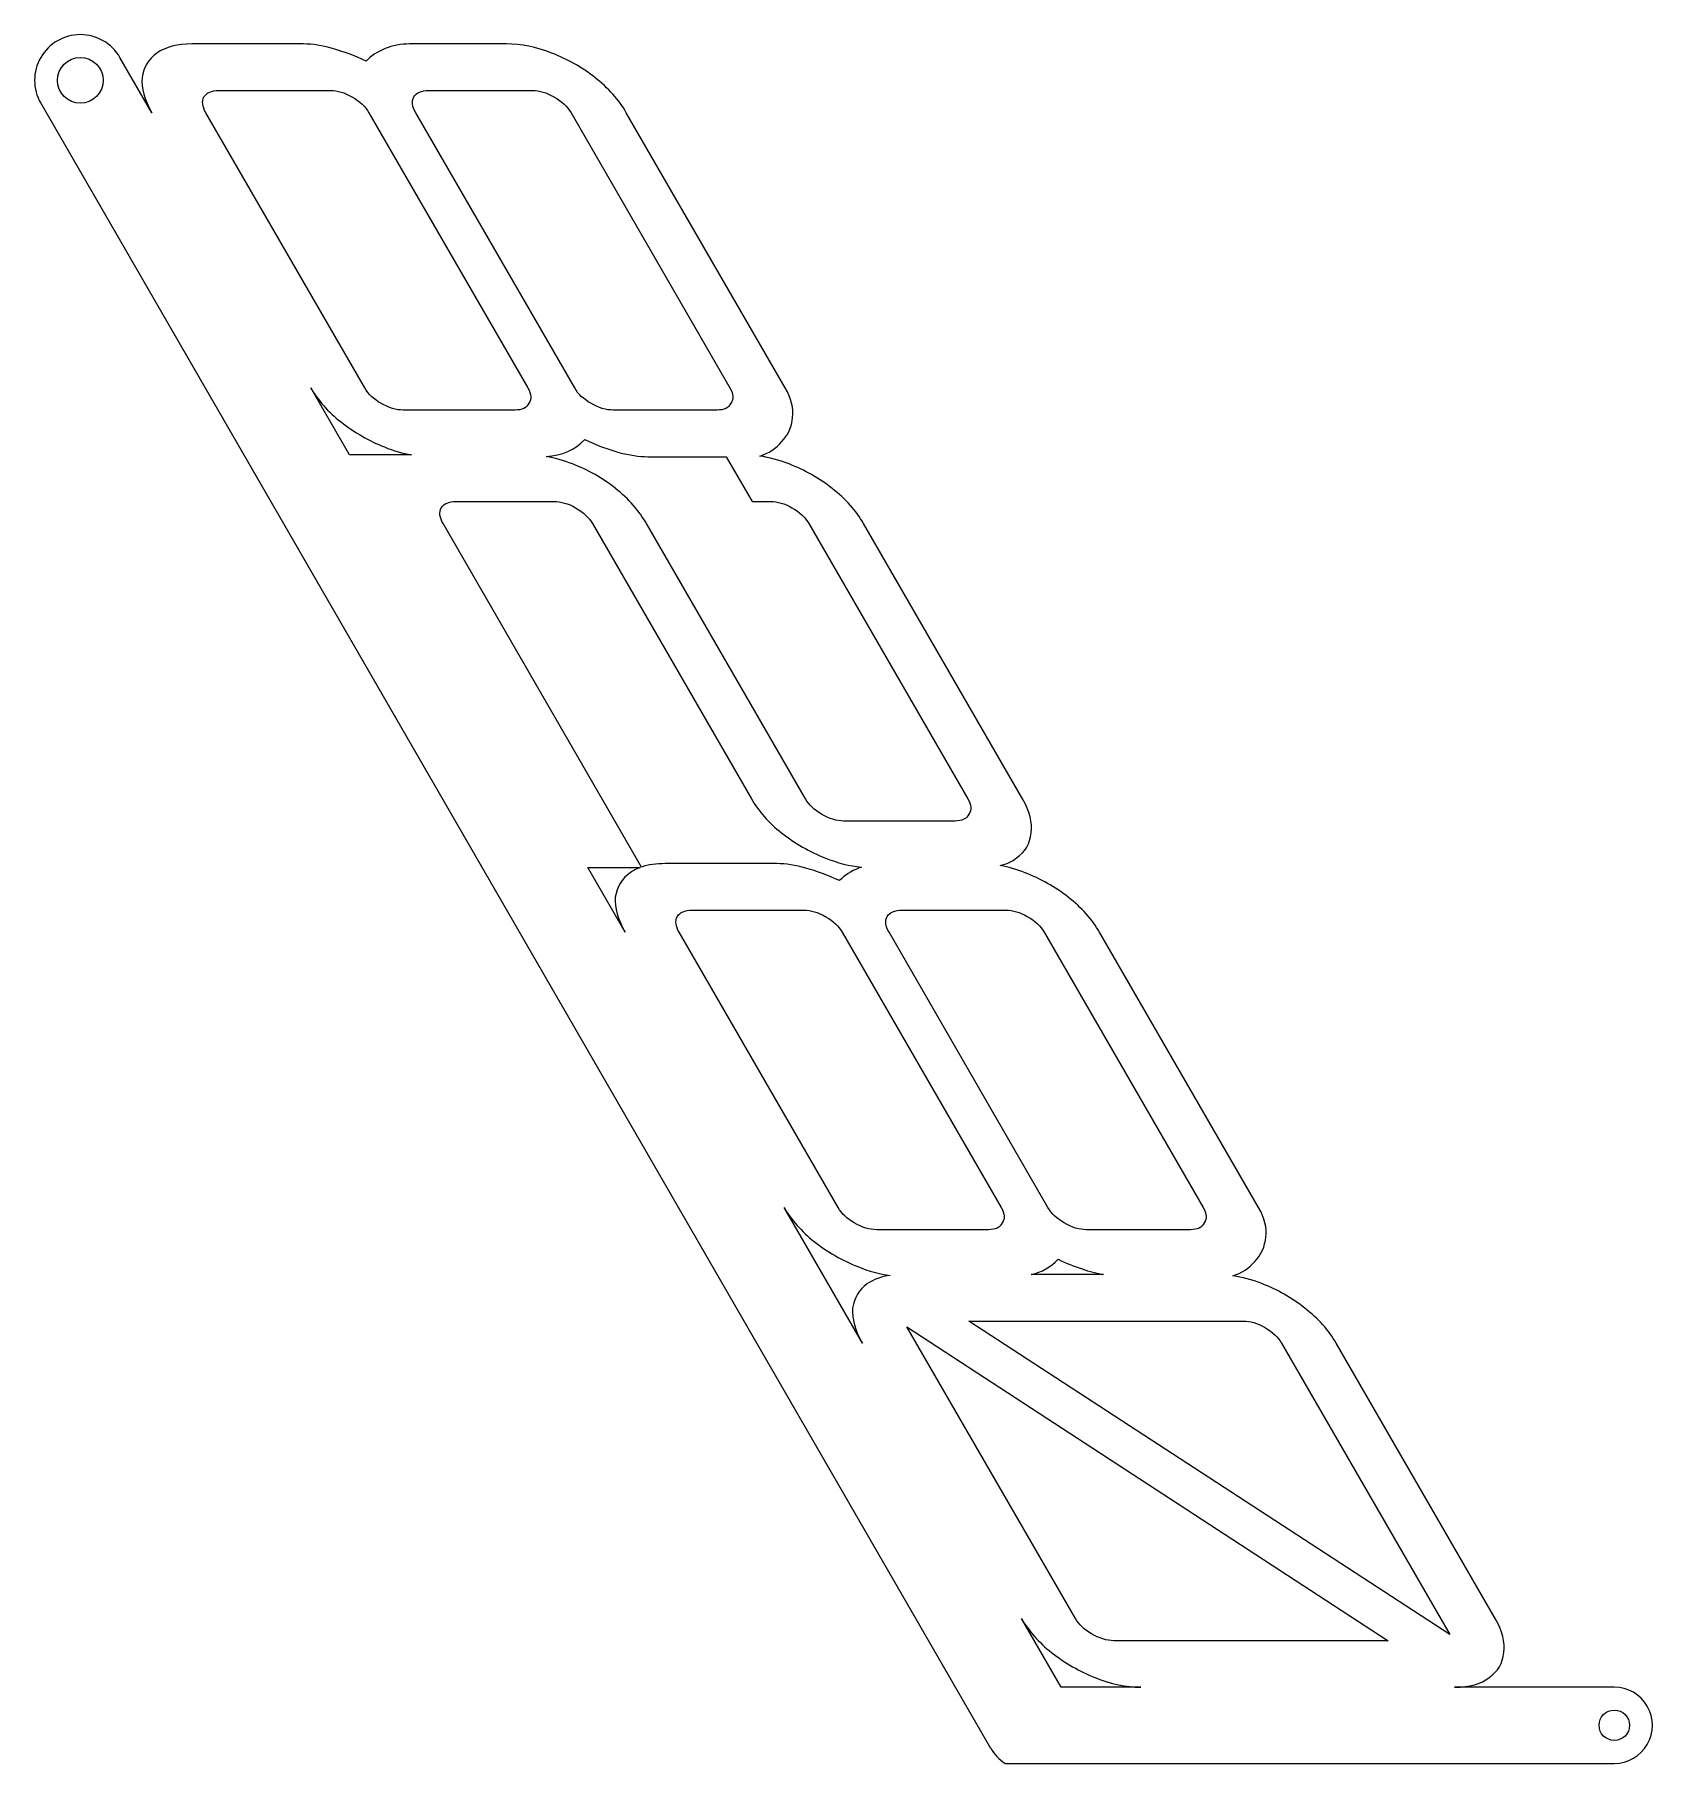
# Model space of a CAD drawing. Header units: millimetres. Extents: x -58 to 154, y -251 to -24.
import ezdxf

# ---------------------------------------------------------------- set-up
doc = ezdxf.new("R2010")
doc.units = ezdxf.units.MM
doc.layers.get('0').update_dxf_attribs({"linetype": 'CONTINUOUS'})

msp = doc.modelspace()

# ---------------------------------------------------------------- linework, layer by layer
for p, q in [((-42.58, -34.03), (-46.77, -26.79)), ((-22.67, -25.02), (-37.34, -25.02)), ((3.92, -25.02), (-8.77, -25.02)), ((-33.81, -31.13), (-19.14, -31.13)), ((-6.28, -31.13), (7.36, -31.13)), ((-57.16, -32.79), (67.44, -248.59)), ((-14.65, -70.15), (-35.5, -34.03)), ((-14.1, -34.03), (6.75, -70.15)), ((12.88, -70.15), (-7.97, -34.03)), ((12.4, -34.03), (33.25, -70.15)), ((40.5, -70.15), (19.65, -34.03)), ((-16.66, -78.93), (-21.73, -70.15)), ((5.06, -73.05), (-9.61, -73.05)), ((31.56, -73.05), (17.92, -73.05)), ((-8.54, -78.93), (-16.66, -78.93)), ((22.48, -79.16), (32.75, -79.16)), ((32.75, -79.16), (36.15, -85.04)), ((-2.69, -85.04), (10.17, -85.04)), ((36.15, -85.04), (38.57, -85.04)), ((21.64, -133.01), (-4.38, -87.94)), ((15.21, -87.94), (36.06, -124.05)), ((43.14, -124.05), (22.29, -87.94)), ((43.61, -87.94), (64.46, -124.05)), ((71.62, -124.05), (50.77, -87.94)), ((62.77, -126.96), (48.18, -126.96)), ((19.5, -141.56), (14.6, -133.06)), ((14.6, -133.06), (21.48, -133.06)), ((39.41, -132.55), (24.74, -132.55)), ((28.27, -138.66), (42.94, -138.66)), ((55.8, -138.66), (69.44, -138.66)), ((47.43, -177.67), (26.58, -141.56)), ((47.98, -141.56), (68.83, -177.67)), ((74.96, -177.67), (54.11, -141.56)), ((74.48, -141.56), (95.33, -177.67)), ((102.58, -177.67), (81.73, -141.56)), ((50.62, -195.47), (40.35, -177.67)), ((67.14, -180.58), (52.47, -180.58)), ((93.64, -180.58), (80, -180.58)), ((82.24, -186.46), (72.77, -186.46)), ((64.57, -192.56), (100.56, -192.56)), ((127.66, -233.67), (64.57, -192.56)), ((56.45, -193.31), (119.59, -234.49)), ((78.55, -231.58), (56.45, -193.31)), ((105.6, -195.47), (127.66, -233.67)), ((133.62, -231.58), (112.77, -195.47)), ((76.68, -240.59), (71.47, -231.58)), ((119.59, -234.49), (83.59, -234.49)), ((87.12, -240.59), (76.68, -240.59)), ((149.24, -240.59), (128.29, -240.59)), ((69.32, -250.59), (149.24, -250.59))]:
    msp.add_line(p, q)
for centre, radius in [((-51.96, -29.79), 3), ((149.24, -245.59), 2)]:
    msp.add_circle(centre, radius)
for centre, radius, start, end in [((-51.96, -29.79), 6, 30, 210), ((149.24, -245.59), 5, -89.9997, 90.0003), ((72.64, -245.59), 6, 210, 236.443)]:
    msp.add_arc(centre, radius, start, end)
for points in [[(-41.92, -26.21), (-43.01, -27.01), (-43.66, -28.07), (-43.87, -29.41)], [(-37.34, -25.02), (-39.24, -25.02), (-40.76, -25.42), (-41.92, -26.21)], [(-18.87, -25.62), (-20.25, -25.22), (-21.52, -25.02), (-22.67, -25.02)], [(-14.47, -27.26), (-15.97, -26.56), (-17.43, -26.01), (-18.87, -25.62)], [(-11.97, -25.62), (-12.95, -26.01), (-13.78, -26.56), (-14.47, -27.26)], [(-8.77, -25.02), (-9.92, -25.02), (-10.99, -25.22), (-11.97, -25.62)], [(9.87, -26.21), (7.86, -25.42), (5.87, -25.02), (3.92, -25.02)], [(15.52, -29.41), (13.82, -28.07), (11.94, -27.01), (9.87, -26.21)], [(-43.87, -29.41), (-43.98, -30.8), (-43.56, -32.34), (-42.58, -34.03)], [(19.65, -34.03), (18.67, -32.34), (17.3, -30.8), (15.52, -29.41)], [(-35.76, -31.95), (-35.38, -31.4), (-34.74, -31.13), (-33.81, -31.13)], [(-19.14, -31.13), (-18.22, -31.13), (-17.29, -31.4), (-16.34, -31.95)], [(-8.23, -31.95), (-7.85, -31.4), (-7.2, -31.13), (-6.28, -31.13)], [(7.36, -31.13), (8.28, -31.13), (9.21, -31.4), (10.16, -31.95)], [(-35.5, -34.03), (-35.96, -33.24), (-36.05, -32.54), (-35.76, -31.95)], [(-16.34, -31.95), (-15.3, -32.54), (-14.56, -33.24), (-14.1, -34.03)], [(-7.97, -34.03), (-8.43, -33.24), (-8.51, -32.54), (-8.23, -31.95)], [(10.16, -31.95), (11.19, -32.54), (11.94, -33.24), (12.4, -34.03)], [(-21.73, -70.15), (-20.79, -71.78), (-19.47, -73.27), (-17.77, -74.61)], [(-12.54, -72.16), (-13.49, -71.61), (-14.2, -70.94), (-14.65, -70.15)], [(6.75, -70.15), (7.21, -70.94), (7.25, -71.61), (6.88, -72.16)], [(14.99, -72.16), (14.04, -71.61), (13.34, -70.94), (12.88, -70.15)], [(33.25, -70.15), (33.71, -70.94), (33.75, -71.61), (33.37, -72.16)], [(41.44, -74.02), (41.61, -72.83), (41.3, -71.54), (40.5, -70.15)], [(-9.61, -73.05), (-10.53, -73.05), (-11.51, -72.75), (-12.54, -72.16)], [(6.88, -72.16), (6.59, -72.75), (5.98, -73.05), (5.06, -73.05)], [(17.92, -73.05), (17, -73.05), (16.02, -72.75), (14.99, -72.16)], [(33.37, -72.16), (33.08, -72.75), (32.48, -73.05), (31.56, -73.05)], [(-17.77, -74.61), (-15.99, -76), (-14.09, -77.1), (-12.08, -77.89)], [(40.01, -77.22), (40.87, -76.33), (41.35, -75.26), (41.44, -74.02)], [(9.13, -79.14), (11.23, -79.03), (12.93, -78.29), (14.2, -76.92)], [(14.2, -76.92), (17.42, -78.41), (20.18, -79.16), (22.48, -79.16)], [(-12.08, -77.89), (-10.87, -78.38), (-9.69, -78.73), (-8.54, -78.93)], [(12.6, -80.12), (11.43, -79.66), (10.28, -79.34), (9.13, -79.14)], [(37.15, -79.08), (38.33, -78.72), (39.28, -78.1), (40.01, -77.22)], [(40.99, -80.12), (39.7, -79.61), (38.42, -79.27), (37.15, -79.08)], [(18.24, -83.32), (16.55, -81.98), (14.67, -80.92), (12.6, -80.12)], [(46.64, -83.32), (44.95, -81.98), (43.06, -80.92), (40.99, -80.12)], [(22.29, -87.94), (21.32, -86.25), (19.97, -84.71), (18.24, -83.32)], [(50.77, -87.94), (49.8, -86.25), (48.42, -84.71), (46.64, -83.32)], [(-4.38, -87.94), (-4.84, -87.15), (-4.92, -86.45), (-4.63, -85.86)], [(-4.63, -85.86), (-4.26, -85.31), (-3.61, -85.04), (-2.69, -85.04)], [(10.17, -85.04), (11.09, -85.04), (12.03, -85.31), (12.97, -85.86)], [(12.97, -85.86), (14.01, -86.45), (14.75, -87.15), (15.21, -87.94)], [(38.57, -85.04), (39.49, -85.04), (40.42, -85.31), (41.37, -85.86)], [(41.37, -85.86), (42.4, -86.45), (43.15, -87.15), (43.61, -87.94)], [(36.06, -124.05), (37.01, -125.69), (38.33, -127.18), (40.02, -128.52)], [(45.25, -126.07), (44.3, -125.52), (43.6, -124.85), (43.14, -124.05)], [(64.46, -124.05), (64.92, -124.85), (64.96, -125.52), (64.58, -126.07)], [(72.74, -128.52), (72.94, -127.18), (72.57, -125.69), (71.62, -124.05)], [(48.18, -126.96), (47.26, -126.96), (46.29, -126.66), (45.25, -126.07)], [(64.58, -126.07), (64.3, -126.66), (63.69, -126.96), (62.77, -126.96)], [(40.02, -128.52), (41.8, -129.91), (43.7, -131), (45.71, -131.8)], [(70.83, -131.8), (71.98, -131), (72.62, -129.91), (72.74, -128.52)], [(20.16, -133.74), (19.07, -134.54), (18.42, -135.6), (18.21, -136.94)], [(21.48, -133.06), (21, -133.24), (20.56, -133.47), (20.16, -133.74)], [(24.74, -132.55), (23.56, -132.55), (22.53, -132.7), (21.64, -133.01)], [(43.21, -133.15), (41.83, -132.75), (40.56, -132.55), (39.41, -132.55)], [(47.61, -134.78), (46.11, -134.09), (44.65, -133.54), (43.21, -133.15)], [(45.71, -131.8), (47.36, -132.46), (48.95, -132.87), (50.48, -133.01)], [(50.12, -133.15), (49.14, -133.54), (48.3, -134.09), (47.61, -134.78)], [(50.48, -133.01), (50.36, -133.05), (50.24, -133.1), (50.12, -133.15)], [(68.7, -132.8), (69.54, -132.59), (70.25, -132.26), (70.83, -131.8)], [(71.95, -133.74), (70.86, -133.31), (69.78, -133), (68.7, -132.8)], [(77.6, -136.94), (75.9, -135.6), (74.02, -134.54), (71.95, -133.74)], [(18.21, -136.94), (18.1, -138.33), (18.52, -139.87), (19.5, -141.56)], [(81.73, -141.56), (80.75, -139.87), (79.38, -138.33), (77.6, -136.94)], [(26.58, -141.56), (26.12, -140.77), (26.03, -140.07), (26.32, -139.47)], [(26.32, -139.47), (26.7, -138.93), (27.35, -138.66), (28.27, -138.66)], [(42.94, -138.66), (43.86, -138.66), (44.79, -138.93), (45.74, -139.47)], [(45.74, -139.47), (46.78, -140.07), (47.52, -140.77), (47.98, -141.56)], [(54.11, -141.56), (53.65, -140.77), (53.57, -140.07), (53.86, -139.47)], [(53.86, -139.47), (54.23, -138.93), (54.88, -138.66), (55.8, -138.66)], [(69.44, -138.66), (70.36, -138.66), (71.29, -138.93), (72.24, -139.47)], [(72.24, -139.47), (73.27, -140.07), (74.02, -140.77), (74.48, -141.56)], [(40.35, -177.67), (41.3, -179.31), (42.62, -180.8), (44.31, -182.14)], [(49.54, -179.68), (48.59, -179.14), (47.89, -178.47), (47.43, -177.67)], [(68.83, -177.67), (69.29, -178.47), (69.33, -179.14), (68.96, -179.68)], [(77.07, -179.68), (76.12, -179.14), (75.42, -178.47), (74.96, -177.67)], [(95.33, -177.67), (95.79, -178.47), (95.83, -179.14), (95.45, -179.68)], [(103.52, -181.55), (103.7, -180.35), (103.38, -179.06), (102.58, -177.67)], [(52.47, -180.58), (51.55, -180.58), (50.57, -180.28), (49.54, -179.68)], [(68.96, -179.68), (68.67, -180.28), (68.06, -180.58), (67.14, -180.58)], [(80, -180.58), (79.08, -180.58), (78.11, -180.28), (77.07, -179.68)], [(95.45, -179.68), (95.17, -180.28), (94.56, -180.58), (93.64, -180.58)], [(44.31, -182.14), (46.09, -183.53), (47.99, -184.62), (50, -185.42)], [(102.09, -184.75), (102.95, -183.85), (103.43, -182.79), (103.52, -181.55)], [(50, -185.42), (51.46, -186.01), (52.88, -186.39), (54.25, -186.57)], [(72.77, -186.46), (74.17, -186.14), (75.34, -185.47), (76.28, -184.45)], [(76.28, -184.45), (78.48, -185.47), (80.47, -186.14), (82.24, -186.46)], [(99.2, -186.62), (100.39, -186.26), (101.36, -185.64), (102.09, -184.75)], [(51.29, -187.65), (50.19, -188.44), (49.54, -189.51), (49.34, -190.85)], [(54.25, -186.57), (53.08, -186.74), (52.09, -187.1), (51.29, -187.65)], [(102.99, -187.65), (101.72, -187.15), (100.45, -186.8), (99.2, -186.62)], [(108.63, -190.85), (106.94, -189.51), (105.06, -188.44), (102.99, -187.65)], [(49.34, -190.85), (49.22, -192.24), (49.65, -193.78), (50.62, -195.47)], [(100.56, -192.56), (101.48, -192.56), (102.42, -192.84), (103.36, -193.38)], [(112.77, -195.47), (111.79, -193.78), (110.42, -192.24), (108.63, -190.85)], [(103.36, -193.38), (104.4, -193.98), (105.15, -194.67), (105.6, -195.47)], [(71.47, -231.58), (72.42, -233.22), (73.74, -234.71), (75.44, -236.05)], [(80.66, -233.59), (79.71, -233.05), (79.01, -232.38), (78.55, -231.58)], [(83.59, -234.49), (82.67, -234.49), (81.7, -234.19), (80.66, -233.59)], [(134.73, -236.05), (134.93, -234.71), (134.56, -233.22), (133.62, -231.58)], [(75.44, -236.05), (77.22, -237.44), (79.11, -238.53), (81.12, -239.33)], [(132.82, -239.33), (133.98, -238.53), (134.61, -237.44), (134.73, -236.05)], [(81.12, -239.33), (83.22, -240.17), (85.22, -240.59), (87.12, -240.59)], [(128.29, -240.59), (130.25, -240.59), (131.76, -240.17), (132.82, -239.33)]]:
    msp.add_open_spline(points, degree=3)

doc.saveas('drawing.dxf')
